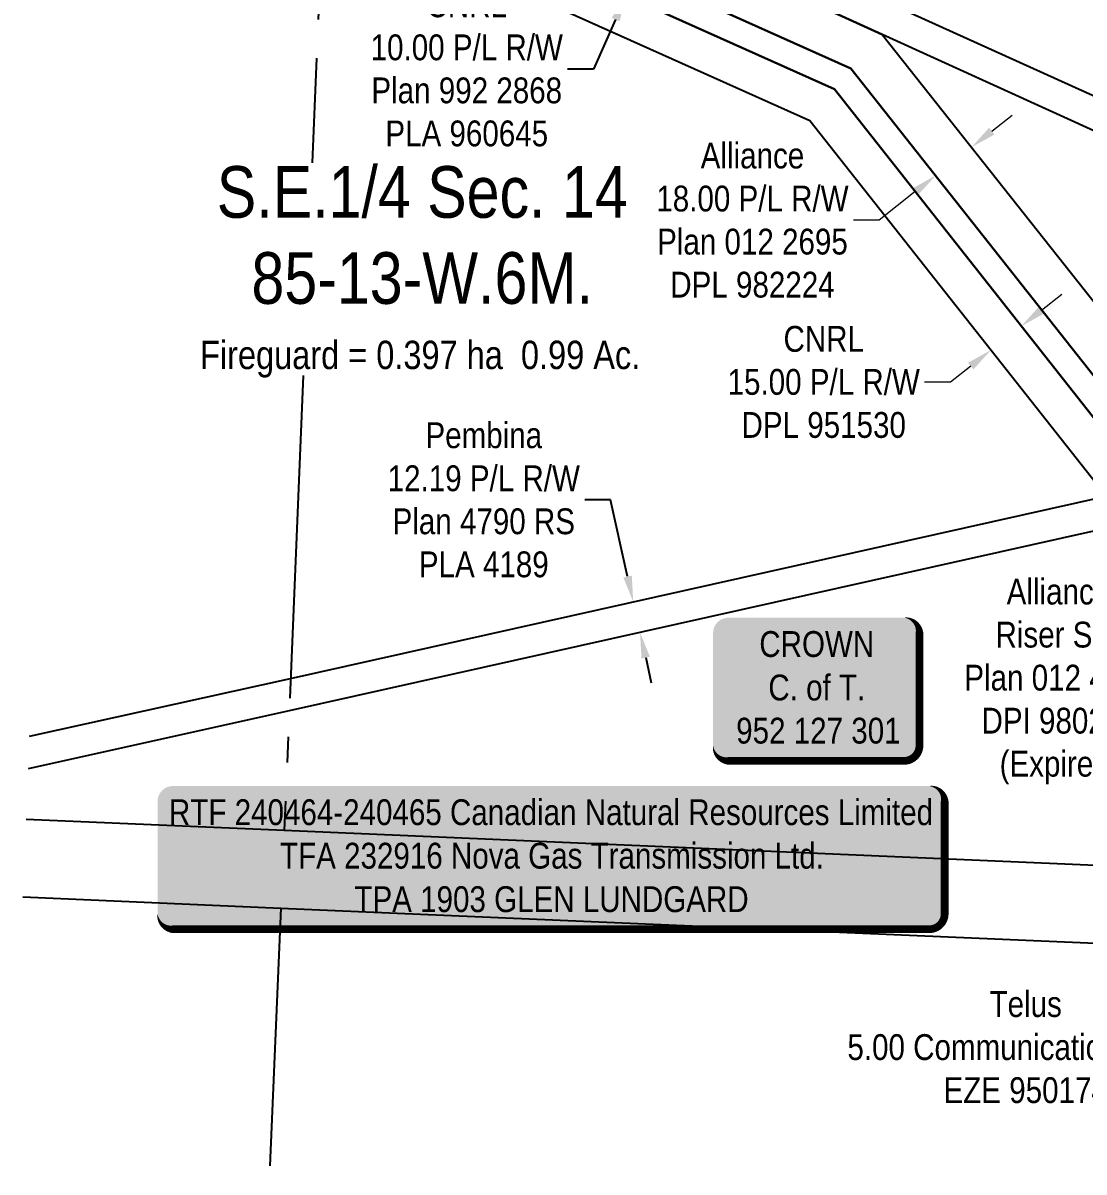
# Model space of a CAD drawing. Extents: x 316454 to 320403, y 6249647 to 6253143.
# Drawn here: x 318385.7 to 318796.7, y 6250222.7 to 6250667.8 of the extents above; entities that cross this region are included whole.
import ezdxf
from ezdxf.enums import TextEntityAlignment as Align

# ---------------------------------------------------------------- set-up
doc = ezdxf.new("R2010")
doc.units = 0
doc.header["$LTSCALE"] = 5
doc.linetypes.add('foc-QUARTERLINE', pattern=[33, 25, -3, 2, -3])
for name, color, linetype in [('AS-OWNER', 7, 'Continuous'), ('C-RW', 13, 'Continuous'), ('C-SYMBOL', 7, 'Continuous'), ('F-RW', 190, 'Continuous'), ('L-AREAREQUIRED', 7, 'Continuous'), ('L-SEC', 7, 'Continuous'), ('L-SECLBL', 7, 'Continuous'), ('L-SECQ', 8, 'foc-QUARTERLINE')]:
    doc.layers.add(name, color=color, linetype=linetype)
for name, color, linetype, lineweight in [('C-RW-T', 13, 'Continuous', 9), ('F-EZE-T', 190, 'Continuous', 9), ('F-RW-T', 190, 'Continuous', 9), ('F-WS-T', 190, 'Continuous', 9)]:
    doc.layers.add(name, color=color, linetype=linetype, lineweight=lineweight)
doc.styles.add('100L', font='ARIALN.TTF', dxfattribs={"height": 11})
doc.styles.add('175L', font='ARIALN.TTF', dxfattribs={"height": 20})
doc.styles.add('80', font='ARIALN.TTF', dxfattribs={"height": 10})
doc.styles.add('80CG', font='ARIALN.TTF', dxfattribs={"height": 10})
doc.styles.add('80L', font='ARIALN.TTF', dxfattribs={"height": 10})
doc.dimstyles.new('Compass 5 000', dxfattribs={"dimscale": 5, "dimtxt": 9, "dimasz": 2, "dimexe": 0.2, "dimexo": 0.0625, "dimgap": 0.5, "dimtad": 0, "dimtih": 1, "dimtoh": 1, "dimzin": 0, "dimdsep": 46, "dimtxsty": '80CG', "dimcen": 0.1, "dimse1": 1, "dimse2": 1, "dimclrd": 256, "dimclrt": 256, "dimaunit": 1, "dimadec": 4, "dimazin": 0, "dimtfac": 0.06, "dimtofl": 0, "dimtmove": 0, "dimatfit": 1, "dimfxl": 0.2, "dimtolj": 1, "dimtzin": 0, "dimlwd": -1, "dimarcsym": 0})

# ---------------------------------------------------------------- blocks, each defined once
blk = doc.blocks.new('*U22')
h = blk.add_hatch(color=255)
edge = h.paths.add_edge_path()
edge.add_line((-34, -28.5), (34, -28.5))
edge.add_arc((34, -22.5), 6, 270, 360)
edge.add_line((40, -22.5), (40, 21))
edge.add_arc((34, 21), 6, 0, 90)
edge.add_line((34, 27), (-34, 27))
edge.add_arc((-34, 21), 6, 90, 180)
edge.add_line((-40, 21), (-40, -22.5))
edge.add_arc((-34, -22.5), 6, 180, 270)
at = {"color": 14, "flags": 128}
blk.add_lwpolyline([(-34, -28.5, 3, 3, 0), (34, -28.5, 3, 3, 0.414214), (40, -22.5, 3, 3, 0), (40, 21, 3, 0, 0.414214), (34, 27, 0, 0, 0), (-34, 27, 0, 0, 0.414214), (-40, 21, 0, 0, 0), (-40, -22.5, 0, 3, 0.414214)], format="xyseb", close=True, dxfattribs=at)
at = {"color": 14, "style": '80'}
blk.add_attdef('ENTER_TEXT_001', (-26.85, -4.92), '', height=10, dxfattribs=at)
blk = doc.blocks.new('*U23')
h = blk.add_hatch(color=255)
edge = h.paths.add_edge_path()
edge.add_line((-146.5, -28.5), (146.5, -28.5))
edge.add_arc((146.5, -22.5), 6, 270, 360)
edge.add_line((152.5, -22.5), (152.5, 21))
edge.add_arc((146.5, 21), 6, 0, 90)
edge.add_line((146.5, 27), (-146.5, 27))
edge.add_arc((-146.5, 21), 6, 90, 180)
edge.add_line((-152.5, 21), (-152.5, -22.5))
edge.add_arc((-146.5, -22.5), 6, 180, 270)
at = {"color": 44, "flags": 128}
blk.add_lwpolyline([(-146.5, -28.5, 3, 3, 0), (146.5, -28.5, 3, 3, 0.414214), (152.5, -22.5, 3, 3, 0), (152.5, 21, 3, 0, 0.414214), (146.5, 27, 0, 0, 0), (-146.5, 27, 0, 0, 0.414214), (-152.5, 21, 0, 0, 0), (-152.5, -22.5, 0, 3, 0.414214)], format="xyseb", close=True, dxfattribs=at)
at = {"color": 44, "style": '80'}
blk.add_attdef('ENTER_TEXT_001', (-35.99, -5), '', height=10, dxfattribs=at)
blk = doc.blocks.new('*D30')
at = {"layer": 'C-RW-T', "transparency": 16777216}
for p, q in [((318780.3, 6250556.57), (318788.15, 6250562.77)), ((318752.83, 6250534.89), (318744.99, 6250528.69)), ((318744.99, 6250528.69), (318734.99, 6250528.69))]:
    blk.add_line(p, q, dxfattribs=at)
for points in [[(318779.27, 6250557.88), (318781.33, 6250555.26), (318772.45, 6250550.37)], [(318751.8, 6250536.19), (318753.87, 6250533.58), (318760.68, 6250541.08)]]:
    blk.add_solid(points, dxfattribs=at)
at = {"layer": 'C-RW-T', "transparency": 16777216, "insert": (318695.9, 6250528.69), "char_height": 10, "attachment_point": 5, "style": '80CG'}
blk.add_mtext('\\A1;CNRL\\P15.00 P/L R/W\\PDPL 951530', dxfattribs=at)
blk = doc.blocks.new('*D32')
at = {"layer": 'F-RW-T', "transparency": 16777216}
for p, q in [((318761, 6250625.88), (318768.85, 6250632.08)), ((318731.38, 6250602.45), (318717.37, 6250591.37)), ((318717.37, 6250591.37), (318707.37, 6250591.37))]:
    blk.add_line(p, q, dxfattribs=at)
for points in [[(318759.97, 6250627.19), (318762.04, 6250624.57), (318753.16, 6250619.68)], [(318730.34, 6250603.76), (318732.41, 6250601.14), (318739.22, 6250608.65)]]:
    blk.add_solid(points, dxfattribs=at)
at = {"layer": 'F-RW-T', "transparency": 16777216, "insert": (318668.29, 6250591.37), "char_height": 10, "attachment_point": 5, "style": '80CG'}
blk.add_mtext('\\A1;Alliance\\P18.00 P/L R/W\\PPlan 012 2695\\PDPL 982224', dxfattribs=at)
blk = doc.blocks.new('*D36')
at = {"layer": 'F-EZE-T', "transparency": 16777216}
for p, q in [((318855.27, 6250271.02), (318845.27, 6250271.02)), ((318862.78, 6250264.42), (318855.27, 6250271.02)), ((318882.01, 6250247.56), (318889.53, 6250240.97))]:
    blk.add_line(p, q, dxfattribs=at)
for points in [[(318863.88, 6250265.68), (318861.69, 6250263.17), (318870.3, 6250257.83)], [(318883.11, 6250248.81), (318880.92, 6250246.31), (318874.5, 6250254.15)]]:
    blk.add_solid(points, dxfattribs=at)
at = {"layer": 'F-EZE-T', "transparency": 16777216, "insert": (318774.15, 6250271.02), "char_height": 10, "attachment_point": 5, "style": '80CG', "bg_fill": 3, "box_fill_scale": 1.1, "bg_fill_color": 256, "bg_fill_true_color": 13158600, "bg_fill_transparency": 0}
blk.add_mtext('\\A1;Telus\\P5.00 Communication Cable\\PEZE 950174', dxfattribs=at)
blk = doc.blocks.new('*D44')
at = {"layer": 'F-RW', "transparency": 16777216}
for p, q in [((318613.28, 6250483.03), (318603.28, 6250483.03)), ((318619.91, 6250453.33), (318613.28, 6250483.03)), ((318626.92, 6250421.95), (318629.1, 6250412.19))]:
    blk.add_line(p, q, dxfattribs=at)
for points in [[(318621.54, 6250453.69), (318618.28, 6250452.96), (318622.09, 6250443.57)], [(318628.54, 6250422.31), (318625.29, 6250421.58), (318624.74, 6250431.71)]]:
    blk.add_solid(points, dxfattribs=at)
at = {"layer": 'F-RW', "transparency": 16777216, "insert": (318564.19, 6250483.03), "char_height": 10, "attachment_point": 5, "style": '80CG'}
blk.add_mtext('\\A1;Pembina\\P12.19 P/L R/W\\PPlan 4790 RS\\PPLA 4189', dxfattribs=at)
blk = doc.blocks.new('*D56')
at = {"layer": 'C-RW', "transparency": 16777216}
for p, q in [((318627.55, 6250696.49), (318631.64, 6250705.62)), ((318615.28, 6250669.14), (318606.68, 6250649.95)), ((318606.68, 6250649.95), (318596.68, 6250649.95))]:
    blk.add_line(p, q, dxfattribs=at)
for points in [[(318626.03, 6250697.17), (318629.07, 6250695.81), (318623.46, 6250687.37)], [(318613.76, 6250669.83), (318616.8, 6250668.46), (318619.37, 6250678.27)]]:
    blk.add_solid(points, dxfattribs=at)
at = {"layer": 'C-RW', "transparency": 16777216, "insert": (318557.59, 6250649.95), "char_height": 10, "attachment_point": 5, "style": '80CG'}
blk.add_mtext('\\A1;CNRL\\P10.00 P/L R/W\\PPlan 992 2868\\PPLA 960645', dxfattribs=at)

msp = doc.modelspace()

# ---------------------------------------------------------------- linework, layer by layer
at = {"layer": 'C-RW'}
for points in [[(318527.009, 6250763.395), (318806.891, 6250636.696), (318821.645, 6250630.151), (318971.403, 6250623.453), (318971.688, 6250616.798), (318972.54, 6250611.148), (318820.998, 6250617.676), (318818.633, 6250617.783), (318806.212, 6250623.438), (318718.547, 6250663.371), (318503.868, 6250760.946)], [(318503.044, 6250741.337), (318706.348, 6250650.217), (318832.626, 6250490.556), (318840.879, 6250479.984), (318842.135, 6250478.389), (318853.516, 6250463.954), (318877.278, 6250433.915), (318952.772, 6250407.428), (318974.797, 6250399.701), (318974.047, 6250397.883), (318973.282, 6250396.071), (318972.503, 6250394.266), (318971.709, 6250392.468), (318970.9, 6250390.675), (318934.517, 6250403.366), (318871.243, 6250425.436), (318840.768, 6250463.896), (318829.933, 6250477.571), (318821.61, 6250488.115), (318700.027, 6250642.097), (318502.595, 6250730.642)], [(318502.595, 6250730.642), (318700.027, 6250642.097), (318821.61, 6250488.115)], [(318805.369, 6250484.488), (318690.537, 6250629.919), (318501.917, 6250714.512)]]:
    msp.add_lwpolyline(points, dxfattribs=at)
at = {"layer": 'F-RW'}
for points in [[(318503.868, 6250760.946), (318718.547, 6250663.371), (318852.001, 6250494.899), (318860.378, 6250484.323), (318860.922, 6250483.635), (318928.947, 6250496.296), (318932.242, 6250478.601), (318853.516, 6250463.954), (318842.135, 6250478.389), (318840.879, 6250479.983), (318832.626, 6250490.556), (318706.348, 6250650.217), (318503.044, 6250741.337)], [(318388.216, 6250391.485), (318489.289, 6250413.915), (318805.369, 6250484.488), (318821.61, 6250488.115), (318832.626, 6250490.556), (318852.001, 6250494.899), (318986.816, 6250525.12), (318987.135, 6250523.074), (318987.444, 6250521.03), (318987.742, 6250518.988), (318988.015, 6250516.939), (318988.278, 6250514.89), (318988.533, 6250512.845), (318860.378, 6250484.323), (318842.315, 6250480.302), (318840.879, 6250479.984), (318829.933, 6250477.571), (318813.695, 6250473.942), (318488.76, 6250401.311), (318387.696, 6250378.857)]]:
    msp.add_lwpolyline(points, dxfattribs=at)
at = {"layer": 'L-SEC'}
for p, q in [((318386.895, 6250359.39), (318486.846, 6250355.1)), ((318486.853, 6250355.1), (319289.783, 6250320.46)), ((318385.655, 6250329.239), (318485.552, 6250324.951)), ((318485.552, 6250324.951), (319288.482, 6250290.312))]:
    msp.add_line(p, q, dxfattribs=at)
at = {"layer": 'L-SECQ'}
for p, q in [((318520.177, 6251148.738), (318497.707, 6250613.595)), ((318494.247, 6250531.2), (318486.853, 6250355.1)), ((318485.552, 6250324.951), (318481.327, 6250225.053))]:
    msp.add_line(p, q, dxfattribs=at)

# ---------------------------------------------------------------- block references
at = {"layer": 'AS-OWNER'}
ref = msp.add_blockref('*U22', (318693.001, 6250410.452), dxfattribs=dict(at, xscale=0.999885, yscale=0.999885, zscale=0.999885))
ref.add_attrib('ENTER_TEXT_001', 'CROWN', (318670.943, 6250422.223), dxfattribs={"layer": '0', "color": 14, "height": 9.9989, "style": '80'})
ref.add_attrib('ENTER_TEXT_002', 'C. of T.', (318674.439, 6250405.381), dxfattribs={"layer": '0', "color": 14, "height": 9.9989, "style": '80'})
ref.add_attrib('ENTER_TEXT_003', '952 127 301', (318661.981, 6250388.675), dxfattribs={"layer": '0', "color": 14, "height": 9.99885, "style": '80'})
at = {"layer": 'L-SECLBL'}
ref = msp.add_blockref('*U23', (318590.279, 6250345.239), dxfattribs=dict(at, xscale=0.999885, yscale=0.999885, zscale=0.999885))
ref.add_attrib('ENTER_TEXT_001', 'RTF 240464-240465 Canadian Natural Resources Limited', (318442.223, 6250357.078), dxfattribs={"layer": '0', "color": 44, "height": 9.99885, "style": '80'})
ref.add_attrib('ENTER_TEXT_002', 'TFA 232916 Nova Gas Transmission Ltd.', (318485.25, 6250340.236), dxfattribs={"layer": '0', "color": 44, "height": 9.99885, "style": '80'})
ref.add_attrib('ENTER_TEXT_003', 'TPA 1903 GLEN LUNDGARD', (318514.07, 6250323.394), dxfattribs={"layer": '0', "color": 44, "height": 9.99885, "style": '80'})

# ---------------------------------------------------------------- texts
at = {"layer": 'C-SYMBOL', "color": 3, "insert": (318540.36, 6250612.341), "char_height": 19.9977, "width": 158.28548, "attachment_point": 2, "style": '175L'}
msp.add_mtext('S.E.1/4 Sec. 14\\P85-13-W.6M.', dxfattribs=at)
at = {"layer": 'F-WS-T', "insert": (318749.866, 6250452.54), "char_height": 9.99885, "attachment_point": 1, "style": '80L'}
msp.add_mtext_dynamic_manual_height_columns('\\pi16.91368;Alliance\\P\\pi12.58607;Riser Site\\P\\pi0.50015;Plan 012 4604\\P\\pi7.174;DPI 980227\\P\\pi14.18207;(Expired)', width=73.4408, gutter_width=49.994, heights=[0], dxfattribs=at)
at = {"layer": 'L-AREAREQUIRED', "color": 5, "style": '100L'}
msp.add_text('Fireguard = 0.397 ha  0.99 Ac.', height=10.99873, dxfattribs=at).set_placement((318539.537, 6250530.424), align=Align.BOTTOM_CENTER)

# ---------------------------------------------------------------- dimensions: what is measured, and where the dimension line sits
at = {"layer": 'C-RW'}
dim = msp.add_linear_dim(base=(318619.375, 6250678.268), p1=(318619.692, 6250689.056), p2=(318615.61, 6250679.956), angle=245.84451, text='CNRL\\P10.00 P/L R/W\\PPlan 992 2868\\PPLA 960645', dimstyle='Compass 5 000', dxfattribs=at)
dim.commit()
dim.dimension.update_dxf_attribs({"geometry": '*D56', "text_midpoint": (318557.591, 6250649.955), "dimtype": 161})
at = {"layer": 'C-RW-T'}
dim = msp.add_linear_dim(base=(318760.682, 6250541.082), p1=(318772.123, 6250550.789), p2=(318760.355, 6250541.496), angle=218.29456, text='CNRL\\P15.00 P/L R/W\\PDPL 951530', dimstyle='Compass 5 000', dxfattribs=at)
dim.commit()
dim.dimension.update_dxf_attribs({"geometry": '*D30', "text_midpoint": (318695.9, 6250528.688), "dimtype": 161})
at = {"layer": 'F-RW'}
dim = msp.add_linear_dim(base=(318622.089, 6250443.566), p1=(318625.409, 6250431.855), p2=(318622.761, 6250443.716), angle=102.58645, text='Pembina\\P12.19 P/L R/W\\PPlan 4790 RS\\PPLA 4189', dimstyle='Compass 5 000', dxfattribs=at)
dim.commit()
dim.dimension.update_dxf_attribs({"geometry": '*D44', "text_midpoint": (318564.193, 6250483.026), "dimtype": 161})
at = {"layer": 'F-RW-T'}
dim = msp.add_linear_dim(base=(318739.221, 6250608.654), p1=(318753.767, 6250618.909), p2=(318739.829, 6250607.886), angle=218.34085, text='Alliance\\P18.00 P/L R/W\\PPlan 012 2695\\PDPL 982224', dimstyle='Compass 5 000', dxfattribs=at)
dim.commit()
dim.dimension.update_dxf_attribs({"geometry": '*D32', "text_midpoint": (318668.285, 6250591.373), "dimtype": 161})

# ---------------------------------------------------------------- next in the draw order: dimensions: what is measured, and where the dimension line sits
at = {"layer": 'F-EZE-T'}
dim = msp.add_aligned_dim(p1=(318879.302, 6250259.634), p2=(318875.11, 6250263.311), distance=7.29, text='Telus\\P5.00 Communication Cable\\PEZE 950174', dimstyle='Compass 5 000', override={"dimtfill": 1}, dxfattribs=at)
dim.commit()
dim.dimension.update_dxf_attribs({"geometry": '*D36', "text_midpoint": (318774.154, 6250271.016)})

doc.saveas('drawing.dxf')
